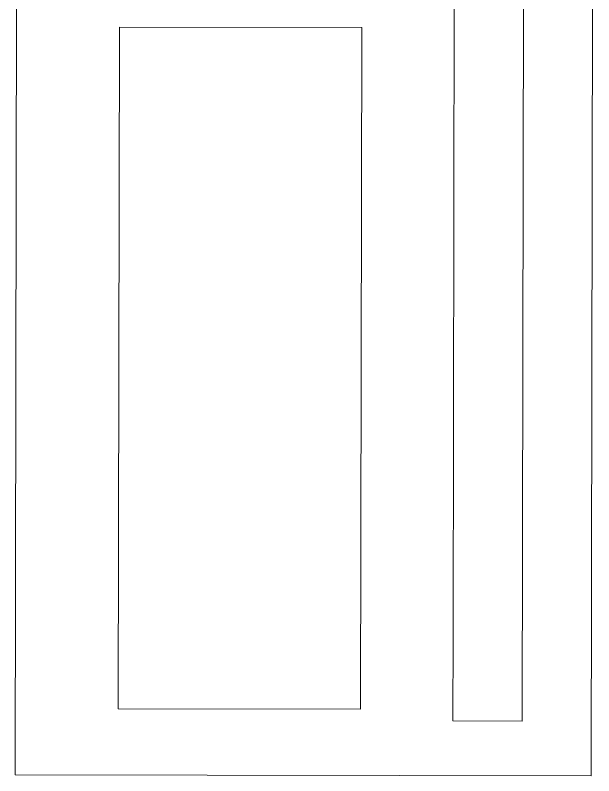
# Model space of a CAD drawing. Extents: x -234346 to 58427, y -132654 to -82394.
# Drawn here: x -98020.9 to -97850.1, y -114678.2 to -114453.8 of the extents above; entities that cross this region are included whole.
import ezdxf

# ---------------------------------------------------------------- set-up
doc = ezdxf.new("R2010")
doc.units = 0
doc.header["$LTSCALE"] = 8
doc.layers.add('72_EGR_EQP_TAG', color=9, linetype='Continuous', lineweight=5)
doc.layers.add('LOADING', color=9, linetype='Continuous', lineweight=5)

# ---------------------------------------------------------------- blocks, each defined once
blk = doc.blocks.new('workstation')
at = {"layer": 'LOADING'}
for p, q in [((2827.457, -1004.855, 0), (2827.383, -1049.855, 0)), ((2827.457, -1004.855, 0), (2844.457, -1004.883, 0)), ((2844.457, -1004.883, 0), (2844.383, -1049.883, 0)), ((2829.442, -1039.863, 0), (2829.498, -1006.47, 0)), ((2829.498, -1006.47, 0), (2831.541, -1006.474, 0)), ((2831.541, -1006.474, 0), (2831.537, -1008.969, 0)), ((2834.231, -1026.922, 0), (2834.264, -1006.819, 0)), ((2834.264, -1006.819, 0), (2841.415, -1006.831, 0)), ((2841.415, -1006.831, 0), (2841.382, -1026.934, 0)), ((2831.537, -1008.969, 0), (2831.485, -1039.866, 0)), ((2841.382, -1026.934, 0), (2834.231, -1026.922, 0))]:
    blk.add_line(p, q, dxfattribs=at)
blk = doc.blocks.new('GF1')
at = {"layer": 'LOADING', "color": 9, "xscale": 10, "yscale": 10, "zscale": 10, "rotation": 180}
blk.add_blockref('workstation', (-69576.31, -124726.71, 0), dxfattribs=at)

msp = doc.modelspace()

# ---------------------------------------------------------------- block references
at = {"layer": '72_EGR_EQP_TAG'}
msp.add_blockref('GF1', (0, 0), dxfattribs=at)

doc.saveas('drawing.dxf')
